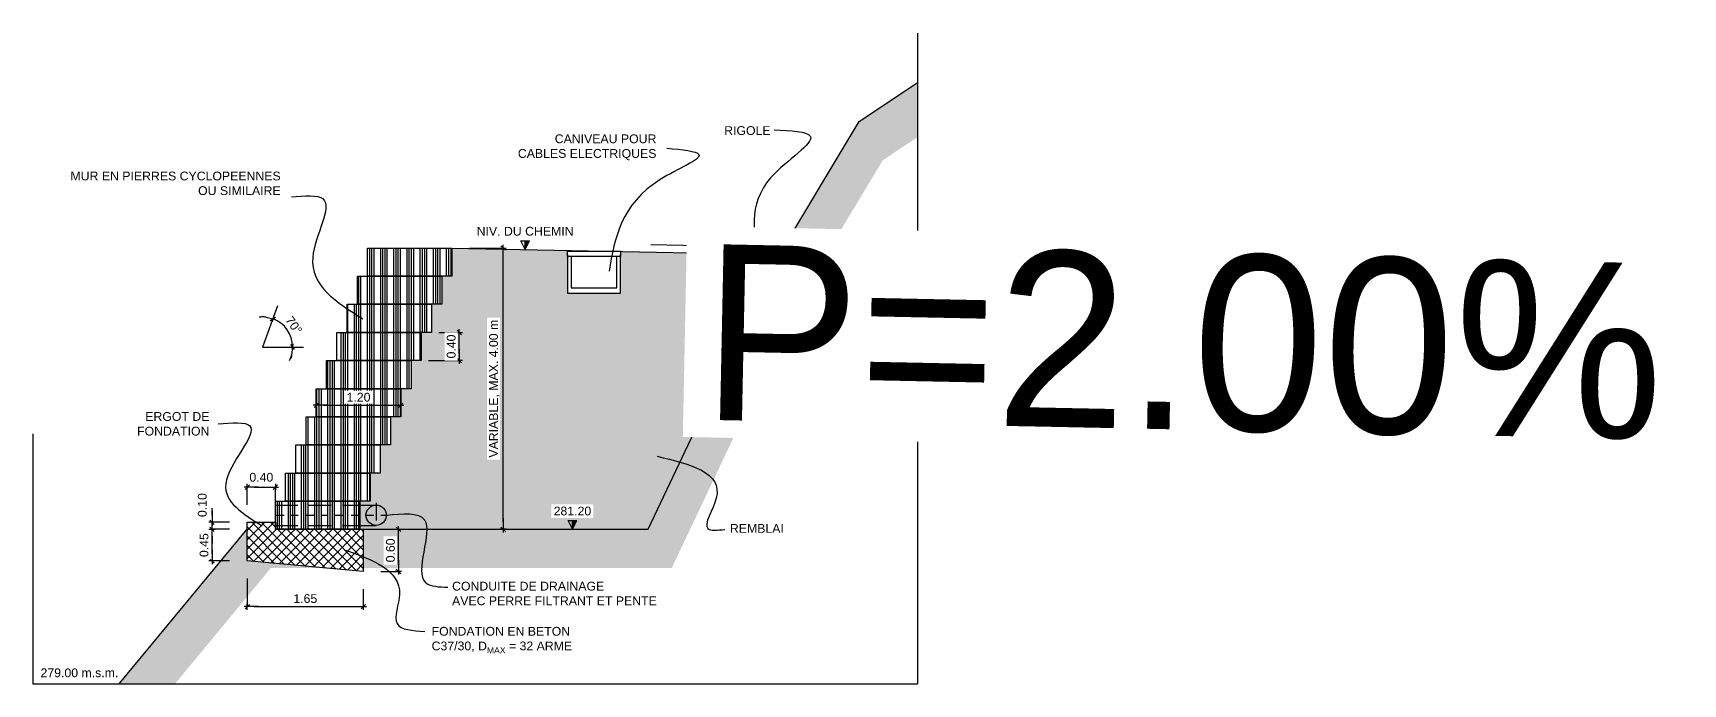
# Model space of a CAD drawing. Extents: x -236 to -84, y 532 to 751.
# Drawn here: x -194.96 to -171.5, y 605.9 to 615.16 of the extents above; entities that cross this region are included whole.
import ezdxf
from ezdxf.enums import TextEntityAlignment as Align

# ---------------------------------------------------------------- set-up
doc = ezdxf.new("R2018")
doc.units = 0
doc.header["$MEASUREMENT"] = 0
doc.linetypes.add('NASCOSTA', pattern=[9.525, 6.35, -3.175])
doc.linetypes.add('TRATTOPUNTO', pattern=[1, 0.5, -0.25, 0, -0.25])
for name, color, linetype in [('DIME', 6, 'Continuous'), ('LIN010CO', 2, 'Continuous'), ('LIN018CO', 6, 'Continuous'), ('LIN018TR', 6, 'NASCOSTA'), ('LIN025CO', 7, 'Continuous'), ('LIN035CO', 1, 'Continuous'), ('TEXT035', 1, 'Continuous')]:
    doc.layers.add(name, color=color, linetype=linetype)
doc.styles.add('ARIAL', font='arial.ttf')
doc.styles.add('ROMANS', font='romans.shx')
doc.dimstyles.new('BO1', dxfattribs={"dimtxt": 0.25, "dimasz": 0.2, "dimexe": 0, "dimexo": 0.5, "dimgap": 0.1, "dimtad": 1, "dimzin": 0, "dimdsep": 46, "dimtxsty": 'ROMANS', "dimblk1": 'LINE', "dimblk2": 'LINE', "dimsah": 1, "dimcen": 2.5, "dimclrd": 256, "dimclre": 256, "dimclrt": 1, "dimadec": 0, "dimazin": 0, "dimtfac": 1, "dimtmove": 2, "dimatfit": 3, "dimldrblk": 'LINE', "dimfxl": 1, "dimtvp": 1, "dimtolj": 1, "dimtzin": 0, "dimarcsym": 0})
pattern_1 = [(90, (-14.88762, 441.31905), (-0.1875, 4e-17), []), (90, (-14.85637, 441.3503), (-0.1875, 4e-17), []), (90, (-14.82512, 441.38155), (-0.1875, 4e-17), []), (90, (-14.79387, 441.4128), (-0.1875, 4e-17), [])]

# ---------------------------------------------------------------- blocks, each defined once
blk = doc.blocks.new('LIVELLI1')
at = {"layer": 'LIN018CO'}
blk.add_solid([(0, 0.25), (0, 0), (0.125, 0.25)], dxfattribs=at)
at = {"layer": 'LIN035CO'}
for p, q in [((-0.125, 0.25), (0.125, 0.25)), ((0, 0), (-0.125, 0.25)), ((0, 0), (0, 0.25)), ((0, 0), (0.125, 0.25))]:
    blk.add_line(p, q, dxfattribs=at)
at = {"layer": 'TEXT035', "style": 'ARIAL'}
blk.add_attdef('VALORE', text='', height=0.25, dxfattribs=at).set_placement((0, 0.395), align=Align.CENTER)
blk = doc.blocks.new('cavi')
at = {"layer": 'LIN025CO', "flags": 128}
blk.add_lwpolyline([(-1.2, -0.175), (-1.2, -0.1), (-0.45, -0.1), (-0.45, -0.175)], close=True, dxfattribs=at)
for points in [[(-1.2, -0.15), (-1.2, -0.7), (-0.45, -0.7), (-0.45, -0.15)], [(-1.15, -0.175), (-1.15, -0.625), (-0.5, -0.625), (-0.5, -0.175)]]:
    blk.add_lwpolyline(points, dxfattribs=at)
blk = doc.blocks.new('LINE')
for p, q in [((-1.6, 0), (0.45, 0)), ((0, 0.45), (0, -0.45))]:
    blk.add_line(p, q)
at = {"color": 3}
blk.add_line((-0.32, -0.32), (0.32, 0.32), dxfattribs=at)
blk = doc.blocks.new('*D24')
at = {"layer": 'Defpoints', "color": 0, "transparency": 16777216}
for p in [(-189, 612.1), (-188.272, 612.1), (-188.272, 608.1)]:
    blk.add_point(p, dxfattribs=at)
at = {"layer": 'DIME', "lineweight": -2, "transparency": 16777216}
for p, q in [((-188.75, 612.1), (-188.272, 612.1)), ((-188.272, 608.2), (-188.272, 612)), ((-188.522, 608.1), (-188.272, 608.1))]:
    blk.add_line(p, q, dxfattribs=at)
at = {"layer": 'DIME', "lineweight": -2, "transparency": 16777216, "xscale": 0.1, "yscale": 0.1, "zscale": 0.1}
for p, rotation in [((-188.272, 612.1), 90), ((-188.272, 608.1), 270)]:
    blk.add_blockref('LINE', p, dxfattribs=dict(at, rotation=rotation))
at = {"layer": 'DIME', "color": 1, "transparency": 16777216, "insert": (-188.397, 610.1), "char_height": 0.125, "attachment_point": 5, "rotation": 90, "style": 'ARIAL', "bg_fill": 3, "box_fill_scale": 1.25, "bg_fill_color": 256, "bg_fill_true_color": 13158600, "bg_fill_transparency": 0}
blk.add_mtext('\\A1;VARIABLE, MAX. 4.00 m', dxfattribs=at)
blk = doc.blocks.new('*D25')
at = {"layer": 'Defpoints', "color": 0, "transparency": 16777216}
for p in [(-191.91, 607.65), (-190.26, 607.5), (-190.26, 607)]:
    blk.add_point(p, dxfattribs=at)
at = {"layer": 'DIME', "lineweight": -2, "transparency": 16777216}
for p, q in [((-191.91, 607.4), (-191.91, 607)), ((-190.26, 607.25), (-190.26, 607)), ((-191.81, 607), (-190.36, 607))]:
    blk.add_line(p, q, dxfattribs=at)
at = {"layer": 'DIME', "lineweight": -2, "transparency": 16777216, "xscale": 0.1, "yscale": 0.1, "zscale": 0.1, "rotation": 180}
blk.add_blockref('LINE', (-191.91, 607), dxfattribs=at)
at = {"layer": 'DIME', "lineweight": -2, "transparency": 16777216, "xscale": 0.1, "yscale": 0.1, "zscale": 0.1}
blk.add_blockref('LINE', (-190.26, 607), dxfattribs=at)
at = {"layer": 'DIME', "color": 1, "transparency": 16777216, "insert": (-191.085, 607.114), "char_height": 0.125, "attachment_point": 5, "style": 'ARIAL', "bg_fill": 3, "box_fill_scale": 1.25, "bg_fill_color": 256, "bg_fill_true_color": 13158600, "bg_fill_transparency": 0}
blk.add_mtext('\\A1;1.65', dxfattribs=at)
blk = doc.blocks.new('*D26')
at = {"layer": 'Defpoints', "color": 0, "transparency": 16777216}
for p in [(-190.26, 608.1), (-190.26, 607.5)]:
    blk.add_point(p, dxfattribs=at)
at = {"layer": 'DIME', "lineweight": -2, "transparency": 16777216}
for p, q in [((-190.01, 608.1), (-189.76, 608.1)), ((-189.76, 607.6), (-189.76, 608)), ((-190.01, 607.5), (-189.76, 607.5))]:
    blk.add_line(p, q, dxfattribs=at)
at = {"layer": 'DIME', "lineweight": -2, "transparency": 16777216, "xscale": 0.1, "yscale": 0.1, "zscale": 0.1}
for p, rotation in [((-189.76, 608.1), 90), ((-189.76, 607.5), 270)]:
    blk.add_blockref('LINE', p, dxfattribs=dict(at, rotation=rotation))
at = {"layer": 'DIME', "color": 1, "transparency": 16777216, "insert": (-189.874, 607.8), "char_height": 0.125, "attachment_point": 5, "rotation": 90, "style": 'ARIAL', "bg_fill": 3, "box_fill_scale": 1.25, "bg_fill_color": 256, "bg_fill_true_color": 13158600, "bg_fill_transparency": 0}
blk.add_mtext('\\A1;0.60', dxfattribs=at)
at = {"layer": 'Defpoints', "color": 0, "transparency": 16777216}
blk.add_point((-189.76, 608.1), dxfattribs=at)
blk = doc.blocks.new('*D27')
at = {"layer": 'Defpoints', "color": 0, "transparency": 16777216}
for p in [(-191.91, 608.1), (-191.91, 607.65)]:
    blk.add_point(p, dxfattribs=at)
at = {"layer": 'DIME', "lineweight": -2, "transparency": 16777216}
for p, q in [((-192.16, 608.1), (-192.41, 608.1)), ((-192.41, 607.75), (-192.41, 608)), ((-192.16, 607.65), (-192.41, 607.65))]:
    blk.add_line(p, q, dxfattribs=at)
at = {"layer": 'DIME', "lineweight": -2, "transparency": 16777216, "xscale": 0.1, "yscale": 0.1, "zscale": 0.1}
for p, rotation in [((-192.41, 608.1), 90), ((-192.41, 607.65), 270)]:
    blk.add_blockref('LINE', p, dxfattribs=dict(at, rotation=rotation))
at = {"layer": 'DIME', "color": 1, "transparency": 16777216, "insert": (-192.524, 607.875), "char_height": 0.125, "attachment_point": 5, "rotation": 90, "style": 'ARIAL', "bg_fill": 3, "box_fill_scale": 1.25, "bg_fill_color": 256, "bg_fill_true_color": 13158600, "bg_fill_transparency": 0}
blk.add_mtext('\\A1;0.45', dxfattribs=at)
at = {"layer": 'Defpoints', "color": 0, "transparency": 16777216}
blk.add_point((-192.41, 608.1), dxfattribs=at)
blk = doc.blocks.new('*D28')
at = {"layer": 'Defpoints', "color": 0, "transparency": 16777216}
for p in [(-191.91, 608.2), (-191.91, 608.1)]:
    blk.add_point(p, dxfattribs=at)
at = {"layer": 'DIME', "lineweight": -2, "transparency": 16777216}
for p, q in [((-192.41, 608.3), (-192.41, 608.4)), ((-192.16, 608.2), (-192.41, 608.2)), ((-192.16, 608.1), (-192.41, 608.1)), ((-192.41, 608), (-192.41, 607.9))]:
    blk.add_line(p, q, dxfattribs=at)
at = {"layer": 'DIME', "color": 1, "transparency": 16777216, "insert": (-192.549, 608.444), "char_height": 0.125, "attachment_point": 5, "rotation": 90, "style": 'ARIAL', "bg_fill": 3, "box_fill_scale": 1.25, "bg_fill_color": 256, "bg_fill_true_color": 13158600, "bg_fill_transparency": 0}
blk.add_mtext('\\A1;0.10', dxfattribs=at)
at = {"layer": 'Defpoints', "color": 0, "transparency": 16777216}
blk.add_point((-192.41, 608.2), dxfattribs=at)
at = {"layer": 'DIME', "lineweight": -2, "transparency": 16777216}
blk.add_line((-192.41, 608.1), (-192.41, 608.2), dxfattribs=at)
at = {"layer": 'DIME', "lineweight": -2, "transparency": 16777216, "xscale": 0.1, "yscale": 0.1, "zscale": 0.1}
for p, rotation in [((-192.41, 608.2), 270), ((-192.41, 608.1), 90)]:
    blk.add_blockref('LINE', p, dxfattribs=dict(at, rotation=rotation))
blk = doc.blocks.new('*D29')
at = {"layer": 'Defpoints', "color": 0, "transparency": 16777216}
for p in [(-191.91, 608.2), (-191.51, 608.2)]:
    blk.add_point(p, dxfattribs=at)
at = {"layer": 'DIME', "lineweight": -2, "transparency": 16777216}
for p, q in [((-191.91, 608.45), (-191.91, 608.7)), ((-191.81, 608.7), (-191.61, 608.7)), ((-191.51, 608.45), (-191.51, 608.7))]:
    blk.add_line(p, q, dxfattribs=at)
at = {"layer": 'DIME', "color": 1, "transparency": 16777216, "insert": (-191.71, 608.839), "char_height": 0.125, "attachment_point": 5, "style": 'ARIAL', "bg_fill": 3, "box_fill_scale": 1.25, "bg_fill_color": 256, "bg_fill_true_color": 13158600, "bg_fill_transparency": 0}
blk.add_mtext('\\A1;0.40', dxfattribs=at)
at = {"layer": 'Defpoints', "color": 0, "transparency": 16777216}
blk.add_point((-191.51, 608.7), dxfattribs=at)
at = {"layer": 'DIME', "lineweight": -2, "transparency": 16777216, "xscale": 0.1, "yscale": 0.1, "zscale": 0.1, "rotation": 180}
blk.add_blockref('LINE', (-191.91, 608.7), dxfattribs=at)
at = {"layer": 'DIME', "lineweight": -2, "transparency": 16777216, "xscale": 0.1, "yscale": 0.1, "zscale": 0.1}
blk.add_blockref('LINE', (-191.51, 608.7), dxfattribs=at)
blk = doc.blocks.new('*D30')
at = {"layer": 'Defpoints', "color": 0, "transparency": 16777216}
for p in [(-190.928, 609.7), (-189.728, 609.864), (-189.728, 609.7)]:
    blk.add_point(p, dxfattribs=at)
at = {"layer": 'DIME', "lineweight": -2, "transparency": 16777216}
for p, q in [((-190.928, 609.95), (-190.928, 609.864)), ((-189.728, 609.95), (-189.728, 609.864)), ((-190.828, 609.864), (-189.828, 609.864))]:
    blk.add_line(p, q, dxfattribs=at)
at = {"layer": 'DIME', "lineweight": -2, "transparency": 16777216, "xscale": 0.1, "yscale": 0.1, "zscale": 0.1, "rotation": 180}
blk.add_blockref('LINE', (-190.928, 609.864), dxfattribs=at)
at = {"layer": 'DIME', "lineweight": -2, "transparency": 16777216, "xscale": 0.1, "yscale": 0.1, "zscale": 0.1}
blk.add_blockref('LINE', (-189.728, 609.864), dxfattribs=at)
at = {"layer": 'DIME', "color": 1, "transparency": 16777216, "insert": (-190.328, 609.978), "char_height": 0.125, "attachment_point": 5, "style": 'ARIAL', "bg_fill": 3, "box_fill_scale": 1.25, "bg_fill_color": 256, "bg_fill_true_color": 13158600, "bg_fill_transparency": 0}
blk.add_mtext('\\A1;1.20', dxfattribs=at)
blk = doc.blocks.new('*D31')
at = {"layer": 'Defpoints', "color": 0, "transparency": 16777216}
for p in [(-189.436, 610.9), (-189.582, 610.5)]:
    blk.add_point(p, dxfattribs=at)
at = {"layer": 'DIME', "lineweight": -2, "transparency": 16777216}
for p, q in [((-189.186, 610.9), (-188.896, 610.9)), ((-188.896, 610.6), (-188.896, 610.8)), ((-189.332, 610.5), (-188.896, 610.5))]:
    blk.add_line(p, q, dxfattribs=at)
at = {"layer": 'DIME', "lineweight": -2, "transparency": 16777216, "xscale": 0.1, "yscale": 0.1, "zscale": 0.1}
for p, rotation in [((-188.896, 610.9), 90), ((-188.896, 610.5), 270)]:
    blk.add_blockref('LINE', p, dxfattribs=dict(at, rotation=rotation))
at = {"layer": 'DIME', "color": 1, "transparency": 16777216, "insert": (-189.01, 610.7), "char_height": 0.125, "attachment_point": 5, "rotation": 90, "style": 'ARIAL', "bg_fill": 3, "box_fill_scale": 1.25, "bg_fill_color": 256, "bg_fill_true_color": 13158600, "bg_fill_transparency": 0}
blk.add_mtext('\\A1;0.40', dxfattribs=at)
at = {"layer": 'Defpoints', "color": 0, "transparency": 16777216}
blk.add_point((-188.896, 610.9), dxfattribs=at)
blk = doc.blocks.new('*D32')
at = {"layer": 'Defpoints', "color": 0, "transparency": 16777216}
for p in [(-191.321, 611.711), (-191.692, 610.692), (-191.692, 610.692), (-191.109, 610.692)]:
    blk.add_point(p, dxfattribs=at)
at = {"layer": 'DIME', "lineweight": -2, "transparency": 16777216}
for start, end in [(83.4037, 96.8074), (360, 70), (333.1926, 346.5963)]:
    blk.add_arc((-191.692, 610.692), 0.428, start, end, dxfattribs=at)
at = {"layer": 'DIME', "lineweight": -2, "transparency": 16777216, "xscale": 0.1, "yscale": 0.1, "zscale": 0.1}
for p, rotation in [((-191.546, 611.094), 346.7018574525579), ((-191.264, 610.692), 83.29814254743694)]:
    blk.add_blockref('LINE', p, dxfattribs=dict(at, rotation=rotation))
at = {"layer": 'DIME', "color": 1, "transparency": 16777216, "insert": (-191.248, 611.003), "char_height": 0.125, "attachment_point": 5, "rotation": 305, "style": 'ARIAL', "bg_fill": 3, "box_fill_scale": 1.25, "bg_fill_color": 256, "bg_fill_true_color": 13158600, "bg_fill_transparency": 0}
blk.add_mtext('\\A1;70°', dxfattribs=at)
at = {"layer": 'Defpoints', "color": 0, "transparency": 16777216}
blk.add_point((-191.299, 610.861), dxfattribs=at)
blk = doc.blocks.new('*U34')
at = {"layer": 'LIN018CO'}
blk.add_hatch(color=256, dxfattribs=at).paths.add_polyline_path([(-0.248, 0.125), (-0.245, 0.245), (0.002, 0.12)])
for p, q in [((0.002, 0.12), (-1.838, 0.157)), ((-0.248, 0.125), (-0.245, 0.245)), ((-0.245, 0.245), (0.002, 0.12))]:
    blk.add_line(p, q, dxfattribs=at)
at = {"layer": 'TEXT035', "lineweight": 30, "flags": 50}
blk.add_attdef('VALORE_AD', text='', height=0.25, rotation=358.8356, dxfattribs=at).set_placement((-0.315, 0.186), align=Align.BOTTOM_RIGHT)

msp = doc.modelspace()

# ---------------------------------------------------------------- hatches: boundary and pattern name
at = {"layer": 'LIN010CO'}
h = msp.add_hatch(dxfattribs=at)
h.set_pattern_fill('EARTH', color=256, scale=0.625, angle=45)
h.set_pattern_definition([(45, (-14.88762, 441.31905), (4e-17, 0.22097087), [0.15625, -0.15625]), (45, (-14.92905, 441.36048), (4e-17, 0.22097087), [0.15625, -0.15625]), (45, (-14.97048, 441.40191), (4e-17, 0.22097087), [0.15625, -0.15625]), (135, (-14.97048, 441.42953), (-0.22097087, 6e-17), [0.15625, -0.15625]), (135, (-14.92905, 441.47096), (-0.22097087, 6e-17), [0.15625, -0.15625]), (135, (-14.88762, 441.5124), (-0.22097087, 6e-17), [0.15625, -0.15625])])
edge = h.paths.add_edge_path()
edge.add_spline(control_points=[(-185.401, 609.808), (-185.223, 609.744), (-185.053, 609.678), (-184.899, 609.611)], knot_values=[0.809437, 0.809437, 0.809437, 0.809437, 1.568801, 1.568801, 1.568801, 1.568801], degree=3, periodic=0)
edge.add_line((-184.899, 609.611), (-184.076, 611.348))
edge.add_line((-184.076, 611.348), (-182.876, 613.348))
edge.add_line((-182.876, 613.348), (-182.38, 613.678))
edge.add_line((-182.38, 613.678), (-182.38, 614.453))
edge.add_line((-182.38, 614.453), (-183.21, 613.9))
edge.add_line((-183.21, 613.9), (-184.41, 611.9))
edge.add_line((-184.41, 611.9), (-185.401, 609.808))
edge = h.paths.add_edge_path()
edge.add_spline(control_points=[(-184.899, 609.611), (-185.053, 609.678), (-185.223, 609.744), (-185.401, 609.808)], knot_values=[0.809437, 0.809437, 0.809437, 0.809437, 1.568801, 1.568801, 1.568801, 1.568801], degree=3, periodic=0)
edge.add_line((-185.401, 609.808), (-186.21, 608.1))
edge.add_line((-186.21, 608.1), (-188.71, 608.1))
edge.add_line((-188.71, 608.1), (-188.71, 607.548))
edge.add_line((-188.71, 607.548), (-185.876, 607.548))
edge.add_line((-185.876, 607.548), (-184.899, 609.611))
edge = h.paths.add_edge_path()
edge.add_spline(control_points=[(-190.072, 608.1), (-189.812, 607.922), (-189.564, 607.741), (-189.363, 607.548)], knot_values=[0.48102, 0.48102, 0.48102, 0.48102, 2.009208, 2.009208, 2.009208, 2.009208], degree=3, periodic=0)
edge.add_line((-189.363, 607.548), (-188.71, 607.548))
edge.add_line((-188.71, 607.548), (-188.71, 608.1))
edge.add_line((-188.71, 608.1), (-190.072, 608.1))
h.paths.add_polyline_path([(-190.26, 608.1), (-190.26, 607.548), (-189.363, 607.548), (-189.365, 607.55), (-189.368, 607.553), (-189.37, 607.555), (-189.372, 607.557), (-189.375, 607.559), (-189.377, 607.562), (-189.379, 607.564), (-189.382, 607.566), (-189.384, 607.568), (-189.387, 607.571), (-189.389, 607.573), (-189.391, 607.575), (-189.394, 607.577), (-189.396, 607.58), (-189.399, 607.582), (-189.401, 607.584), (-189.403, 607.586), (-189.406, 607.589), (-189.408, 607.591), (-189.411, 607.593), (-189.413, 607.595), (-189.416, 607.598), (-189.418, 607.6), (-189.421, 607.602), (-189.423, 607.604), (-189.426, 607.607), (-189.428, 607.609), (-189.43, 607.611), (-189.433, 607.613), (-189.435, 607.616), (-189.438, 607.618), (-189.44, 607.62), (-189.443, 607.622), (-189.445, 607.624), (-189.448, 607.627), (-189.45, 607.629), (-189.453, 607.631), (-189.455, 607.633), (-189.458, 607.636), (-189.46, 607.638), (-189.463, 607.64), (-189.465, 607.642), (-189.468, 607.644), (-189.471, 607.647), (-189.473, 607.649), (-189.476, 607.651), (-189.478, 607.653), (-189.481, 607.656), (-189.483, 607.658), (-189.486, 607.66), (-189.488, 607.662), (-189.491, 607.664), (-189.493, 607.667), (-189.496, 607.669), (-189.499, 607.671), (-189.501, 607.673), (-189.504, 607.675), (-189.506, 607.678), (-189.509, 607.68), (-189.512, 607.682), (-189.514, 607.684), (-189.517, 607.686), (-189.519, 607.689), (-189.522, 607.691), (-189.525, 607.693), (-189.527, 607.695), (-189.53, 607.697), (-189.532, 607.7), (-189.535, 607.702), (-189.538, 607.704), (-189.54, 607.706), (-189.543, 607.708), (-189.546, 607.711), (-189.548, 607.713), (-189.551, 607.715), (-189.553, 607.717), (-189.556, 607.719), (-189.559, 607.722), (-189.561, 607.724), (-189.564, 607.726), (-189.567, 607.728), (-189.569, 607.73), (-189.572, 607.732), (-189.575, 607.735), (-189.577, 607.737), (-189.58, 607.739), (-189.583, 607.741), (-189.586, 607.743), (-189.588, 607.746), (-189.591, 607.748), (-189.594, 607.75), (-189.596, 607.752), (-189.599, 607.754), (-189.602, 607.756), (-189.604, 607.759), (-189.607, 607.761), (-189.61, 607.763), (-189.613, 607.765), (-189.615, 607.767), (-189.618, 607.769), (-189.621, 607.772), (-189.623, 607.774), (-189.626, 607.776), (-189.629, 607.778), (-189.632, 607.78), (-189.634, 607.782), (-189.637, 607.785), (-189.64, 607.787), (-189.643, 607.789), (-189.645, 607.791), (-189.648, 607.793), (-189.651, 607.795), (-189.654, 607.797), (-189.656, 607.8), (-189.659, 607.802), (-189.662, 607.804), (-189.665, 607.806), (-189.668, 607.808), (-189.67, 607.81), (-189.673, 607.813), (-189.676, 607.815), (-189.679, 607.817), (-189.681, 607.819), (-189.684, 607.821), (-189.687, 607.823), (-189.69, 607.825), (-189.693, 607.828), (-189.695, 607.83), (-189.698, 607.832), (-189.701, 607.834), (-189.704, 607.836), (-189.707, 607.838), (-189.709, 607.84), (-189.712, 607.843), (-189.715, 607.845), (-189.718, 607.847), (-189.721, 607.849), (-189.724, 607.851), (-189.726, 607.853), (-189.729, 607.855), (-189.732, 607.858), (-189.735, 607.86), (-189.738, 607.862), (-189.741, 607.864), (-189.744, 607.866), (-189.746, 607.868), (-189.749, 607.87), (-189.752, 607.873), (-189.755, 607.875), (-189.758, 607.877), (-189.761, 607.879), (-189.764, 607.881), (-189.766, 607.883), (-189.769, 607.885), (-189.772, 607.887), (-189.775, 607.89), (-189.778, 607.892), (-189.781, 607.894), (-189.784, 607.896), (-189.787, 607.898), (-189.789, 607.9), (-189.792, 607.902), (-189.795, 607.904), (-189.798, 607.907), (-189.801, 607.909), (-189.804, 607.911), (-189.807, 607.913), (-189.81, 607.915), (-189.813, 607.917), (-189.815, 607.919), (-189.818, 607.921), (-189.821, 607.924), (-189.824, 607.926), (-189.827, 607.928), (-189.83, 607.93), (-189.833, 607.932), (-189.836, 607.934), (-189.839, 607.936), (-189.842, 607.938), (-189.845, 607.94), (-189.848, 607.943), (-189.851, 607.945), (-189.853, 607.947), (-189.856, 607.949), (-189.859, 607.951), (-189.862, 607.953), (-189.865, 607.955), (-189.868, 607.957), (-189.871, 607.959), (-189.874, 607.962), (-189.877, 607.964), (-189.88, 607.966), (-189.883, 607.968), (-189.886, 607.97), (-189.889, 607.972), (-189.892, 607.974), (-189.895, 607.976), (-189.898, 607.978), (-189.901, 607.98), (-189.904, 607.983), (-189.907, 607.985), (-189.91, 607.987), (-189.912, 607.989), (-189.915, 607.991), (-189.918, 607.993), (-189.921, 607.995), (-189.924, 607.997), (-189.927, 607.999), (-189.93, 608.001), (-189.933, 608.004), (-189.936, 608.006), (-189.939, 608.008), (-189.942, 608.01), (-189.945, 608.012), (-189.948, 608.014), (-189.951, 608.016), (-189.954, 608.018), (-189.957, 608.02), (-189.96, 608.022), (-189.963, 608.025), (-189.966, 608.027), (-189.969, 608.029), (-189.972, 608.031), (-189.975, 608.033), (-189.978, 608.035), (-189.981, 608.037), (-189.984, 608.039), (-189.987, 608.041), (-189.99, 608.043), (-189.993, 608.045), (-189.996, 608.048), (-189.999, 608.05), (-190.002, 608.052), (-190.005, 608.054), (-190.008, 608.056), (-190.011, 608.058), (-190.014, 608.06), (-190.017, 608.062), (-190.02, 608.064), (-190.023, 608.066), (-190.026, 608.068), (-190.03, 608.071), (-190.033, 608.073), (-190.036, 608.075), (-190.039, 608.077), (-190.042, 608.079), (-190.045, 608.081), (-190.048, 608.083), (-190.051, 608.085), (-190.054, 608.087), (-190.057, 608.089), (-190.06, 608.091), (-190.063, 608.093), (-190.066, 608.096), (-190.069, 608.098), (-190.072, 608.1)])
h.paths.add_polyline_path([(-193.729, 605.9), (-192.939, 605.9), (-191.576, 607.548), (-190.793, 607.548), (-191.91, 607.65), (-191.91, 608.1)])
h = msp.add_hatch(dxfattribs=at)
h.set_pattern_fill('AR-CONC', color=256, scale=0.0375, angle=45)
h.set_pattern_definition([(95, (-14.88762, 441.31905), (0.206832, 0.17355265), [0.028125, -0.309375]), (40, (-14.88762, 441.31905), (-0.23624706, 0.16266306), [0.0225, -0.2475]), (145.45144, (-14.87038, 441.3335), (-0.02941506, 0.3362157), [0.02390257, -0.2629283]), (91.1842, (-14.94065, 441.37208), (0.326885, 0.23910517), [0.0421875, -0.4640625]), (141.63564, (-14.9134, 441.392), (-0.0104625, 0.5061419), [0.0358539, -0.39439266]), (36.18416, (-14.94065, 441.3721), (-0.0104625, 0.5061419), [0.03375, -0.37125]), (66, (-14.90087, 441.38534), (0.26503934, 0.05151843), [0.028125, -0.309375]), (11, (-14.90087, 441.38534), (-0.12776572, 0.25680316), [0.0225, -0.2475]), (116.45144, (-14.8788, 441.38963), (0.13727362, 0.3083216), [0.02390257, -0.2629283]), (82.5, (-14.88762, 441.31905), (-0.085047444, 0.09149618), [0, -0.2445, 0, -0.25125, 0, -0.2484375]), (52.5, (-14.88762, 441.31905), (-0.03482735, 0.174341044), [0, -0.14325, 0, -0.238875, 0, -0.0946875]), (12.5, (-14.94675, 441.25992), (0.147531813, 0.135570286), [0, -0.09375, 0, -0.2925, 0, -0.388125]), (2.5, (-14.97326, 441.2334), (0.12809624, 0.18118493), [0, -0.121875, 0, -0.19425, 0, -0.275625])])
edge = h.paths.add_edge_path()
edge.add_arc((-184.61, 612.188), 0.32, 212.143, 325.5654)
edge.add_line((-184.346, 612.007), (-184.41, 611.9))
edge.add_line((-184.41, 611.9), (-186.21, 608.1))
edge.add_line((-186.21, 608.1), (-190.31, 608.1))
edge.add_line((-190.31, 608.1), (-190.31, 608.5))
edge.add_line((-190.31, 608.5), (-190.164, 608.5))
edge.add_line((-190.164, 608.5), (-190.164, 608.9))
edge.add_line((-190.164, 608.9), (-190.019, 608.9))
edge.add_line((-190.019, 608.9), (-190.019, 609.3))
edge.add_line((-190.019, 609.3), (-189.873, 609.3))
edge.add_line((-189.873, 609.3), (-189.873, 609.7))
edge.add_line((-189.873, 609.7), (-189.728, 609.7))
edge.add_line((-189.728, 609.7), (-189.728, 610.1))
edge.add_line((-189.728, 610.1), (-189.582, 610.1))
edge.add_line((-189.582, 610.1), (-189.582, 610.5))
edge.add_line((-189.582, 610.5), (-189.436, 610.5))
edge.add_line((-189.436, 610.5), (-189.436, 610.9))
edge.add_line((-189.436, 610.9), (-189.291, 610.9))
edge.add_line((-189.291, 610.9), (-189.291, 611.3))
edge.add_line((-189.291, 611.3), (-189.145, 611.3))
edge.add_line((-189.145, 611.3), (-189.145, 611.7))
edge.add_line((-189.145, 611.7), (-189, 611.7))
edge.add_line((-189, 611.7), (-189, 612.1))
edge.add_line((-189, 612.1), (-184.881, 612.017))
h.paths.add_polyline_path([(-186.606, 612.047), (-187.356, 612.067), (-187.356, 611.457), (-186.606, 611.457)], flags=16)
edge = h.paths.add_edge_path(flags=16)
edge.add_line((-187.35, 608.225), (-187.225, 608.225))
edge = h.paths.add_edge_path(flags=17)
edge.add_line((-187.287, 608.1), (-187.35, 608.225))
edge = h.paths.add_edge_path(flags=0)
edge.add_line((-187.287, 608.1), (-187.287, 608.225))
edge = h.paths.add_edge_path(flags=17)
edge.add_line((-187.287, 608.1), (-187.225, 608.225))
h.paths.add_polyline_path([(-187.287, 608.225), (-187.287, 608.1), (-187.225, 608.225)], flags=16)
h.paths.add_polyline_path([(-187.586, 608.263), (-186.988, 608.263), (-186.988, 608.455), (-187.586, 608.455)], flags=16)
h = msp.add_hatch(dxfattribs=at)
h.set_pattern_fill('ANSI34', color=256, scale=0.25, angle=45, style=0)
h.set_pattern_definition(pattern_1)
h.paths.add_polyline_path([(-190.2, 612.1), (-189, 612.1), (-189, 611.7), (-190.2, 611.7)])
h = msp.add_hatch(dxfattribs=at)
h.set_pattern_fill('ANSI34', color=256, scale=0.25, angle=45, style=0)
h.set_pattern_definition(pattern_1)
h.paths.add_polyline_path([(-190.345, 611.7), (-189.145, 611.7), (-189.145, 611.3), (-190.345, 611.3)])
h = msp.add_hatch(dxfattribs=at)
h.set_pattern_fill('ANSI34', color=256, scale=0.25, angle=45, style=0)
h.set_pattern_definition(pattern_1)
h.paths.add_polyline_path([(-190.491, 611.3), (-189.291, 611.3), (-189.291, 610.9), (-190.491, 610.9)])
h = msp.add_hatch(dxfattribs=at)
h.set_pattern_fill('ANSI34', color=256, scale=0.25, angle=45, style=0)
h.set_pattern_definition(pattern_1)
h.paths.add_polyline_path([(-190.636, 610.9), (-189.436, 610.9), (-189.436, 610.5), (-190.636, 610.5)])
h = msp.add_hatch(dxfattribs=at)
h.set_pattern_fill('ANSI34', color=256, scale=0.25, angle=45, style=0)
h.set_pattern_definition(pattern_1)
h.paths.add_polyline_path([(-190.782, 610.5), (-189.582, 610.5), (-189.582, 610.1), (-190.782, 610.1)])
h = msp.add_hatch(dxfattribs=at)
h.set_pattern_fill('ANSI34', color=256, scale=0.25, angle=45, style=0)
h.set_pattern_definition(pattern_1)
h.paths.add_polyline_path([(-190.928, 610.1), (-189.728, 610.1), (-189.728, 609.7), (-190.928, 609.7)])
h = msp.add_hatch(dxfattribs=at)
h.set_pattern_fill('ANSI34', color=256, scale=0.25, angle=45, style=0)
h.set_pattern_definition(pattern_1)
h.paths.add_polyline_path([(-191.073, 609.7), (-189.873, 609.7), (-189.873, 609.3), (-191.073, 609.3)])
h = msp.add_hatch(dxfattribs=at)
h.set_pattern_fill('ANSI34', color=256, scale=0.25, angle=45, style=0)
h.set_pattern_definition(pattern_1)
h.paths.add_polyline_path([(-191.219, 609.3), (-190.019, 609.3), (-190.019, 608.9), (-191.219, 608.9)])
h = msp.add_hatch(dxfattribs=at)
h.set_pattern_fill('ANSI34', color=256, scale=0.25, angle=45, style=0)
h.set_pattern_definition(pattern_1)
h.paths.add_polyline_path([(-191.364, 608.9), (-190.164, 608.9), (-190.164, 608.5), (-191.364, 608.5)])
h = msp.add_hatch(dxfattribs=at)
h.set_pattern_fill('ANSI34', color=256, scale=0.25, angle=45, style=0)
h.set_pattern_definition(pattern_1)
h.paths.add_polyline_path([(-191.51, 608.5), (-190.31, 608.5), (-190.31, 608.1), (-191.51, 608.1)])
h = msp.add_hatch(dxfattribs=at)
h.set_pattern_fill('ANSI37', color=256, scale=0.75, style=0)
h.set_pattern_definition([(45, (-14.88762, 441.31905), (-0.06629126, 0.06629126), []), (135, (-14.88762, 441.31905), (-0.06629126, -0.06629126), [])])
h.paths.add_polyline_path([(-190.26, 608.1), (-190.26, 607.5), (-191.91, 607.65), (-191.91, 608.1), (-191.91, 608.2), (-191.51, 608.2), (-191.51, 608.1)])

# ---------------------------------------------------------------- linework, layer by layer
for p, q in [((-182.38, 615.158), (-182.38, 605.9)), ((-194.956, 609.459), (-194.956, 605.9)), ((-194.956, 605.9), (-182.38, 605.9))]:
    msp.add_line(p, q, dxfattribs=at)
at = {"layer": 'LIN010CO', "linetype": 'NASCOSTA', "ltscale": 0.05, "flags": 128}
for points in [[(-191.51, 608.444), (-190.31, 608.444)], [(-191.51, 608.155), (-190.31, 608.155)]]:
    msp.add_lwpolyline(points, dxfattribs=at)
at = {"layer": 'LIN010CO', "flags": 128}
for points in [[(-190.31, 608.444), (-190.077, 608.444)], [(-190.31, 608.155), (-190.077, 608.155)]]:
    msp.add_lwpolyline(points, dxfattribs=at)
at = {"layer": 'LIN018CO', "flags": 128}
for points in [[(-190.2, 612.1), (-189, 612.1), (-189, 611.7), (-190.2, 611.7), (-190.2, 612.1)], [(-190.345, 611.7), (-189.145, 611.7), (-189.145, 611.3), (-190.345, 611.3), (-190.345, 611.7)], [(-191.479, 611.278), (-191.692, 610.692), (-191.109, 610.692)], [(-190.491, 611.3), (-189.291, 611.3), (-189.291, 610.9), (-190.491, 610.9), (-190.491, 611.3)], [(-190.636, 610.9), (-189.436, 610.9), (-189.436, 610.5), (-190.636, 610.5), (-190.636, 610.9)], [(-190.782, 610.5), (-189.582, 610.5), (-189.582, 610.1), (-190.782, 610.1), (-190.782, 610.5)], [(-190.928, 610.1), (-189.728, 610.1), (-189.728, 609.7), (-190.928, 609.7), (-190.928, 610.1)], [(-191.073, 609.7), (-189.873, 609.7), (-189.873, 609.3), (-191.073, 609.3), (-191.073, 609.7)], [(-191.219, 609.3), (-190.019, 609.3), (-190.019, 608.9), (-191.219, 608.9), (-191.219, 609.3)], [(-191.364, 608.9), (-190.164, 608.9), (-190.164, 608.5), (-191.364, 608.5), (-191.364, 608.9)], [(-191.51, 608.5), (-190.31, 608.5), (-190.31, 608.1), (-191.51, 608.1), (-191.51, 608.5)]]:
    msp.add_lwpolyline(points, dxfattribs=at)
at = {"layer": 'LIN018CO'}
msp.add_circle((-190.077, 608.3), 0.144, dxfattribs=at)
for points in [[(-184.419, 613.781), (-183.907, 613.693), (-184.469, 613.098), (-184.616, 611.868)], [(-185.943, 613.52), (-185.49, 613.43), (-186.039, 613.073), (-186.767, 611.771)], [(-191.283, 612.826), (-190.832, 612.798), (-190.979, 611.971), (-190.266, 611.094)], [(-186.083, 609.138), (-185.242, 608.545), (-185.36, 608.109), (-185.122, 608.097)], [(-189.933, 608.3), (-189.392, 608.236), (-189.369, 607.34), (-189.059, 607.276)], [(-190.531, 607.809), (-189.746, 607.177), (-189.78, 606.76), (-189.385, 606.648)]]:
    msp.add_spline(points, degree=3, dxfattribs=at)
at = {"layer": 'LIN018TR', "linetype": 'TRATTOPUNTO', "ltscale": 0.25, "flags": 128}
msp.add_lwpolyline([(-191.51, 608.3), (-189.889, 608.3)], dxfattribs=at)
at = {"layer": 'LIN018TR', "linetype": 'TRATTOPUNTO', "ltscale": 0.5, "flags": 128}
msp.add_lwpolyline([(-190.077, 608.475), (-190.077, 608.125)], dxfattribs=at)
at = {"layer": 'LIN025CO', "flags": 128}
for points in [[(-190.26, 608.1), (-186.21, 608.1), (-184.41, 611.9), (-183.21, 613.9), (-182.38, 614.453)], [(-193.729, 605.9), (-191.91, 608.1)]]:
    msp.add_lwpolyline(points, dxfattribs=at)
at = {"layer": 'LIN035CO', "flags": 128}
msp.add_lwpolyline([(-189, 612.1), (-184.881, 612.017, 0.539697), (-184.346, 612.007)], format="xyb", dxfattribs=at)
msp.add_lwpolyline([(-191.51, 608.1), (-190.26, 608.1), (-190.26, 607.5), (-191.91, 607.65), (-191.91, 608.2), (-191.51, 608.2)], close=True, dxfattribs=at)

# ---------------------------------------------------------------- block references
at = {"xscale": 0.5, "yscale": 0.5, "zscale": 0.5}
for p, values in [((-187.96, 612.079), {'VALORE': 'NIV. DU CHEMIN'}), ((-187.287, 608.1), {'VALORE': '281.20'})]:
    msp.add_blockref('LIVELLI1', p, dxfattribs=at).add_auto_attribs(values)
ref = msp.add_blockref('*U34', (-185.255, 612.065), dxfattribs=dict(xscale=0.5, yscale=0.5, zscale=0.5))
lines = msp.add_mtext('P=2.00%', dxfattribs={"layer": 'TEXT035', "insert": (-185.412, 612.158), "char_height": 2.5, "attachment_point": 1, "rotation": 358.8356, "bg_fill": 3, "box_fill_scale": 1.1, "bg_fill_color": 256, "bg_fill_transparency": 3940247})
ref.add_attrib('VALORE_AD', '', (-185.412, 612.158), dxfattribs={"flags": 50}).embed_mtext(lines)
at = {"layer": 'LIN025CO'}
msp.add_blockref('cavi', (-186.156, 612.157), dxfattribs=at)

# ---------------------------------------------------------------- texts
at = {"layer": 'TEXT035', "style": 'ARIAL'}
msp.add_text('REMBLAI', height=0.125, dxfattribs=at).set_placement((-185.048, 608.05))
at = {"layer": 'TEXT035', "char_height": 0.125, "style": 'ARIAL'}
for s, insert, width, attachment_point in [('CANIVEAU POUR\\PCABLES ELECTRIQUES', (-186.093, 613.716), 2.24659, 3), ('RIGOLE', (-184.47, 613.833), 2.24659, 3), ('MUR EN PIERRES CYCLOPEENNES OU SIMILAIRE', (-191.435, 613.187), 3.02763, 3), ('ERGOT DE\\PFONDATION', (-192.448, 609.767), 1.17467, 3), ('CONDUITE DE DRAINAGE\\PAVEC PERRE FILTRANT ET PENTE', (-188.998, 607.354), 5.12304, 1), ('\\A1;FONDATION EN BETON\\PC37/30, D{\\H0.7x;\\S^ MAX;} = 32 ARME', (-189.289, 606.712), 2.22044, 1), ('\\A1;279.00 m.s.m.', (-194.849, 606.122), 2.22044, 1)]:
    msp.add_mtext(s, dxfattribs=dict(at, insert=insert, width=width, attachment_point=attachment_point))

# ---------------------------------------------------------------- next in the draw order: dimensions: what is measured, and where the dimension line sits
at = {"layer": 'DIME'}
dim = msp.add_linear_dim(base=(-188.272, 612.1), p1=(-188.272, 608.1), p2=(-189, 612.1), angle=90, text='VARIABLE, MAX. 4.00 m', dimstyle='BO1', override={"dimscale": 0.5, "dimtxsty": 'ARIAL', "dimtfill": 1}, dxfattribs=at)
dim.commit()
dim.dimension.update_dxf_attribs({"geometry": '*D24', "text_midpoint": (-188.397, 610.1)})
dim = msp.add_angular_dim_2l(base=(-191.299, 610.861), line1=((-191.321, 611.711), (-191.692, 610.692)), line2=((-191.692, 610.692), (-191.109, 610.692)), dimstyle='BO1', override={"dimscale": 0.5, "dimtxsty": 'ARIAL', "dimtmove": 0, "dimtfill": 1}, dxfattribs=at)
dim.commit()
dim.dimension.update_dxf_attribs({"geometry": '*D32', "text_midpoint": (-191.248, 611.003)})
for base, p1, p2, picture, middle in [((-189.728, 609.864), (-190.928, 609.7), (-189.728, 609.7), '*D30', (-190.328, 609.978)), ((-190.26, 607), (-191.91, 607.65), (-190.26, 607.5), '*D25', (-191.085, 607.114))]:
    dim = msp.add_linear_dim(base=base, p1=p1, p2=p2, dimstyle='BO1', override={"dimscale": 0.5, "dimtxsty": 'ARIAL', "dimtfill": 1}, dxfattribs=at)
    dim.commit()
    dim.dimension.update_dxf_attribs({"geometry": picture, "text_midpoint": middle})

# ---------------------------------------------------------------- next in the draw order: dimensions: what is measured, and where the dimension line sits
dim = msp.add_linear_dim(base=(-188.896, 610.9), p1=(-189.582, 610.5), p2=(-189.436, 610.9), angle=90, dimstyle='BO1', override={"dimscale": 0.5, "dimtxsty": 'ARIAL', "dimtmove": 0, "dimtfill": 1}, dxfattribs=at)
dim.commit()
dim.dimension.update_dxf_attribs({"geometry": '*D31', "text_midpoint": (-188.896, 610.7), "dimtype": 160})
for base, p1, p2, picture, middle in [((-192.41, 608.1), (-191.91, 607.65), (-191.91, 608.1), '*D27', (-192.524, 607.875)), ((-189.76, 608.1), (-190.26, 607.5), (-190.26, 608.1), '*D26', (-189.874, 607.8))]:
    dim = msp.add_linear_dim(base=base, p1=p1, p2=p2, angle=90, dimstyle='BO1', override={"dimscale": 0.5, "dimtxsty": 'ARIAL', "dimtfill": 1}, dxfattribs=at)
    dim.commit()
    dim.dimension.update_dxf_attribs({"geometry": picture, "text_midpoint": middle})

# ---------------------------------------------------------------- next in the draw order: dimensions: what is measured, and where the dimension line sits
dim = msp.add_linear_dim(base=(-192.41, 608.2), p1=(-191.91, 608.1), p2=(-191.91, 608.2), angle=90, dimstyle='BO1', override={"dimscale": 0.5, "dimtxsty": 'ARIAL', "dimtfill": 1}, dxfattribs=at)
dim.commit()
dim.dimension.update_dxf_attribs({"geometry": '*D28', "text_midpoint": (-192.549, 608.444), "dimtype": 160})

# ---------------------------------------------------------------- next in the draw order: dimensions: what is measured, and where the dimension line sits
dim = msp.add_linear_dim(base=(-191.51, 608.7), p1=(-191.91, 608.2), p2=(-191.51, 608.2), dimstyle='BO1', override={"dimscale": 0.5, "dimtxsty": 'ARIAL', "dimtfill": 1}, dxfattribs=at)
dim.commit()
dim.dimension.update_dxf_attribs({"geometry": '*D29', "text_midpoint": (-191.71, 608.839)})

# ---------------------------------------------------------------- next in the draw order: linework, layer by layer
at = {"layer": 'LIN018CO'}
msp.add_spline([(-192.324, 609.6), (-191.873, 609.572), (-192.215, 608.745), (-191.697, 608.15)], degree=3, dxfattribs=at)

doc.saveas('drawing.dxf')
